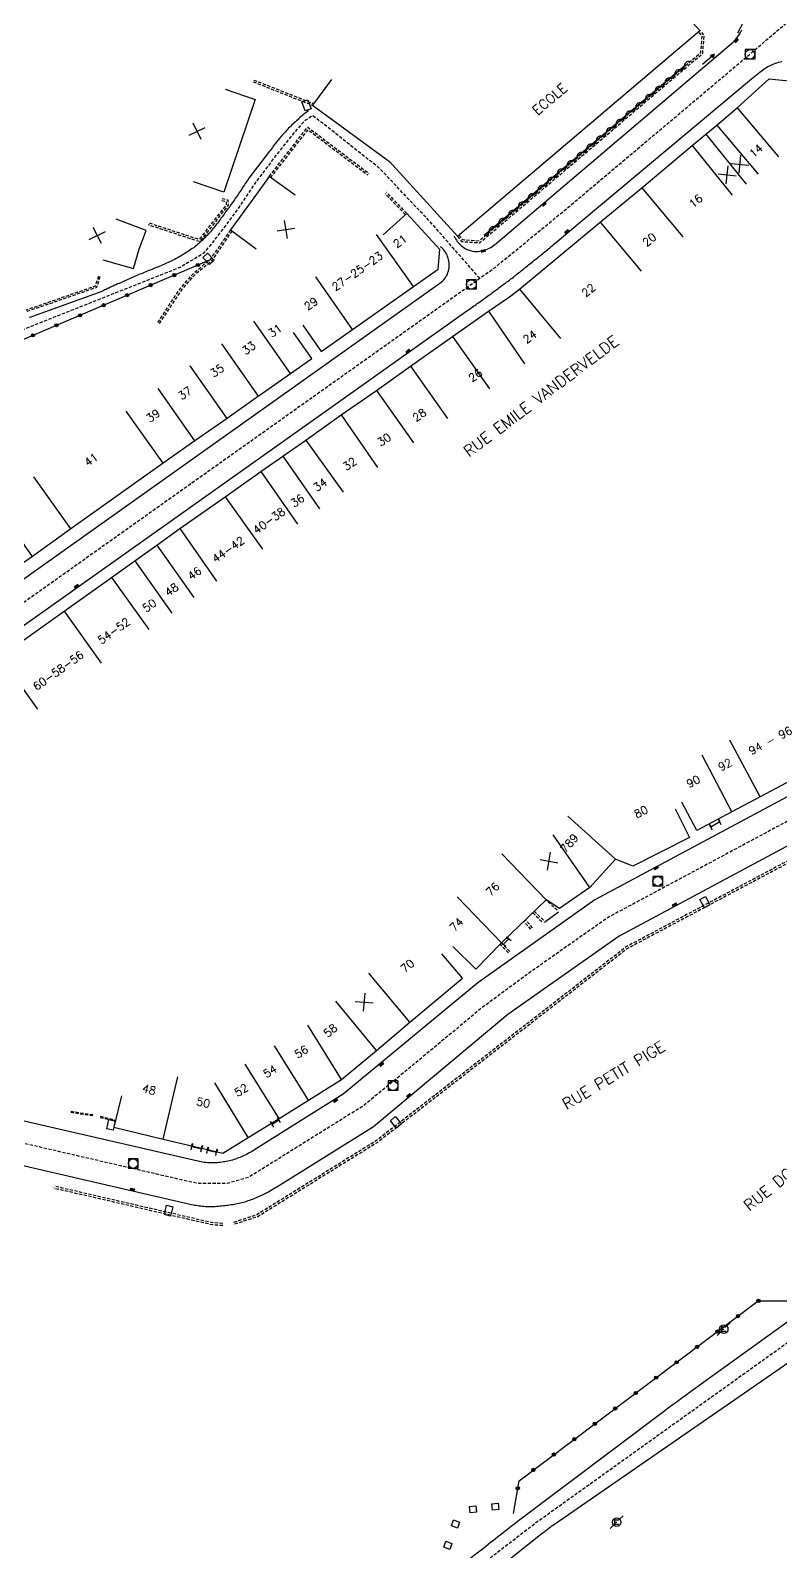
# Model space of a CAD drawing. Header units: millimetres. Extents: x 155999 to 157001, y 123000 to 124001.
# Drawn here: x 156138.7 to 156255.9, y 123353.7 to 123591.4 of the extents above; entities that cross this region are included whole.
import ezdxf
from ezdxf.enums import TextEntityAlignment as Align

# ---------------------------------------------------------------- set-up
doc = ezdxf.new("R2010")
doc.units = ezdxf.units.MM
doc.linetypes.add('DASHED', pattern=[0.75, 0.5, -0.25])
doc.layers.get('0').update_dxf_attribs({"linetype": 'CONTINUOUS'})
for name, color, linetype in [('W0001', 6, 'DASHED'), ('W0008', 7, 'CONTINUOUS'), ('W0017', 7, 'CONTINUOUS'), ('W0100', 7, 'CONTINUOUS'), ('W0105', 7, 'CONTINUOUS'), ('W0112', 1, 'DASHED'), ('W0310', 3, 'CONTINUOUS'), ('W0322', 7, 'CONTINUOUS'), ('W0400', 7, 'CONTINUOUS'), ('W0420', 7, 'CONTINUOUS'), ('W0471', 7, 'CONTINUOUS'), ('W0984', 7, 'CONTINUOUS'), ('W0989', 7, 'CONTINUOUS'), ('W0991', 7, 'CONTINUOUS'), ('W1102', 7, 'CONTINUOUS'), ('W1471', 7, 'CONTINUOUS')]:
    doc.layers.add(name, color=color, linetype=linetype)
doc.styles.get("Standard").update_dxf_attribs({"font": 'romans.shx', "width": 0.85})

# ---------------------------------------------------------------- blocks, each defined once
blk = doc.blocks.new('t105o')
for p, q in [((-0.5, 0), (0.5, 0)), ((0.5, 0), (0.2, 0.1)), ((0.5, 0), (0.2, -0.1))]:
    blk.add_line(p, q)
blk = doc.blocks.new('T400')
for p, q in [((-0.15, 0.3), (0.15, 0.3)), ((-0.15, -0.25), (-0.15, 0.3)), ((-0.15, 0.15), (0.15, 0.15)), ((-0.15, 0), (0.15, 0)), ((0.15, 0.3), (0.15, -0.25)), ((-0.15, -0.15), (0.15, -0.15)), ((-0.15, -0.25), (-0.15, -0.3)), ((-0.15, -0.3), (0.15, -0.3)), ((0.15, -0.3), (0.15, -0.25))]:
    blk.add_line(p, q)
blk = doc.blocks.new('T420')
for p, q in [((0.75, 0.75), (-0.75, 0.75)), ((-0.75, 0.75), (-0.75, -0.75)), ((0.75, 0.75), (0.75, -0.75)), ((0.75, -0.75), (-0.75, -0.75))]:
    blk.add_line(p, q)
blk.add_ellipse((0, 0), major_axis=(-0.53, 0.53), ratio=1, start_param=3.926991, end_param=10.210176)
blk = doc.blocks.new('t310o')
at = {"color": 0, "linetype": 'Continuous'}
for centre, start, end in [((-0.5, 0.38), 216.8699, 323.1304), ((0.5, -0.37), 36.8699, 143.1303)]:
    blk.add_arc(centre, 0.625, start, end, dxfattribs=at)
blk = doc.blocks.new('t322o')
at = {"color": 0, "linetype": 'Continuous'}
for radius in [0.25, 0.15]:
    blk.add_circle((0, 0), radius, dxfattribs=at)
blk = doc.blocks.new('t991o')
at = {"color": 0, "linetype": 'Continuous'}
for p, q in [((-1, 1), (1, -1)), ((-1, -1), (1, 1))]:
    blk.add_line(p, q, dxfattribs=at)
blk = doc.blocks.new('t112o')
at = {"color": 0, "linetype": 'Continuous'}
for p, q in [((-0.5, 0.5), (0.5, 0.5)), ((-0.5, -0.5), (-0.5, 0.5)), ((0.5, 0.5), (0.5, -0.5)), ((0.5, -0.5), (-0.5, -0.5))]:
    blk.add_line(p, q, dxfattribs=at)
blk = doc.blocks.new('T471')
for p, q in [((-0.333334, 0.333334), (-0.333334, -0.333334)), ((-0.333334, 0.333334), (0.333334, 0.333334)), ((-0.333334, 0), (0, 0)), ((0.500001, 0.500001), (1.000002, 1.000002)), ((-0.500001, -0.500001), (-1.000002, -1.000002)), ((-0.333334, -0.333334), (0.333334, -0.333334))]:
    blk.add_line(p, q)
blk.add_ellipse((0, 0), major_axis=(0.471405, 0.471405), ratio=1, start_param=5.4977871438, end_param=11.780972451)
blk = doc.blocks.new('T1471')
at = {"color": 0, "linetype": 'Continuous', "flags": 128}
blk.add_lwpolyline([(-0.75, -0.5), (-0.75, 0.5), (0.75, 0.5), (0.75, -0.5), (-0.75, -0.5)], dxfattribs=at)

msp = doc.modelspace()

# ---------------------------------------------------------------- linework, layer by layer
at = {"layer": 'W0001', "flags": 128}
for points in [[(156061.06, 123445.58), (156069.87, 123453.91), (156193.45, 123541.7), (156202.75, 123548.31), (156211.27, 123554.37), (156222.01, 123563.18), (156249.17, 123586.08), (156329.68, 123654.66)], [(156389.19, 123581.21), (156352.16, 123537.76), (156342.91, 123528.25), (156332.6, 123516.46), (156321.86, 123503.27), (156320.06, 123501.84), (156317.56, 123500.25), (156295.53, 123488.51), (156276.03, 123478.06), (156244.54, 123461.18), (156233.83, 123455.43), (156229.09, 123452.89), (156223.38, 123448.91), (156216.25, 123443.87), (156209.17, 123438.65), (156198.48, 123429.75), (156190.7, 123423.37), (156172.83, 123412.22), (156169.44, 123411.24), (156164.87, 123411.21), (156162.29, 123411.8), (156103.11, 123425.46), (156099.05, 123426.52), (156069.15, 123440.79), (156025.55, 123466.58), (156021.83, 123468.35), (156017.82, 123469.66), (156012.61, 123469.91), (156008.18, 123469.07), (156003.8, 123468.44)], [(156208.88, 123552.67), (156201.54, 123561.05), (156195.98, 123566.94), (156193.19, 123569.89), (156182.83, 123578.07), (156181.57, 123577.31), (156179.66, 123575.18), (156177.1, 123571.96), (156173.87, 123567.65), (156171.36, 123563.89), (156168.75, 123560.34), (156166.75, 123557.79), (156165.67, 123556.54), (156162.19, 123554.42), (156144.2, 123547.29), (156132.05, 123542.47), (156123.4, 123538.31), (156096.77, 123525.77), (156083.06, 123518.7), (156073.49, 123514.3), (156072.64, 123514.52), (156062.33, 123520.55), (156042.02, 123532.96)], [(156477.27, 123550.54), (156463.49, 123540), (156454.28, 123523.16), (156427.01, 123504.23), (156423.01, 123499.83), (156409.83, 123489.86), (156365.43, 123460.05), (156354.18, 123452.4), (156267.29, 123393.03), (156263.27, 123390.85), (156217.65, 123358.19), (156200.23, 123344.79), (156157.22, 123308.52), (156142.61, 123295.51), (156135.51, 123284.91), (156123.78, 123270.61), (156107.84, 123254.18), (156104.57, 123251.61), (156077.02, 123222.35), (156058.5, 123204.04), (156045.76, 123190.27), (156025.71, 123170.05), (156000, 123142.92)]]:
    msp.add_lwpolyline(points, dxfattribs=at)
at = {"layer": 'W0008', "flags": 128}
for points in [[(156204.86, 123559.27), (156204.97, 123559.05), (156205.09, 123558.84), (156205.23, 123558.63), (156205.37, 123558.44), (156205.53, 123558.25), (156205.7, 123558.07), (156205.87, 123557.91), (156206.05, 123557.75), (156206.23, 123557.6), (156206.42, 123557.47), (156206.62, 123557.34), (156206.83, 123557.23), (156207.04, 123557.14), (156207.3, 123557.04), (156207.56, 123556.97), (156207.82, 123556.91), (156208.08, 123556.87), (156208.34, 123556.86), (156208.61, 123556.86), (156208.88, 123556.89), (156209.14, 123556.94), (156209.4, 123557), (156209.65, 123557.07), (156209.89, 123557.16), (156210.13, 123557.25), (156210.36, 123557.36), (156210.59, 123557.49), (156210.8, 123557.62), (156211.02, 123557.77), (156211.23, 123557.93), (156211.43, 123558.1), (156219.1, 123564.63), (156248.21, 123589.36), (156248.4, 123589.52), (156248.58, 123589.69), (156248.75, 123589.87), (156248.91, 123590.05), (156249.07, 123590.24), (156249.22, 123590.43), (156249.36, 123590.63), (156249.49, 123590.83), (156249.62, 123591.05), (156249.74, 123591.26), (156249.85, 123591.48)], [(156123.53, 123488.47), (156185.63, 123532.46), (156206.89, 123547.59), (156207.1, 123547.73), (156207.3, 123547.87), (156207.5, 123548.01), (156207.7, 123548.15), (156207.9, 123548.29), (156208.1, 123548.44), (156208.3, 123548.58), (156208.5, 123548.72), (156208.7, 123548.86), (156208.91, 123549.01), (156209.11, 123549.15), (156209.31, 123549.29), (156209.51, 123549.44), (156209.7, 123549.58), (156209.9, 123549.72), (156210.1, 123549.87), (156210.3, 123550.01), (156210.5, 123550.16), (156210.7, 123550.3), (156210.9, 123550.44), (156211.1, 123550.59), (156211.3, 123550.74), (156211.49, 123550.88), (156211.69, 123551.03), (156211.89, 123551.17), (156212.09, 123551.32), (156212.29, 123551.47), (156212.5, 123551.63), (156212.71, 123551.78), (156212.91, 123551.93), (156213.12, 123552.09), (156213.32, 123552.24), (156213.53, 123552.4), (156213.73, 123552.56), (156213.93, 123552.71), (156214.14, 123552.87), (156214.34, 123553.03), (156214.54, 123553.18), (156214.75, 123553.34), (156214.95, 123553.5), (156215.15, 123553.65), (156215.34, 123553.81), (156215.54, 123553.97), (156215.74, 123554.12), (156215.93, 123554.28), (156216.13, 123554.44), (156216.32, 123554.59), (156216.52, 123554.75), (156216.71, 123554.91), (156216.91, 123555.07), (156217.1, 123555.23), (156217.3, 123555.39), (156217.49, 123555.54), (156217.69, 123555.7), (156217.88, 123555.86), (156218.08, 123556.02), (156218.27, 123556.18), (156218.47, 123556.34), (156218.67, 123556.5), (156218.86, 123556.66), (156219.06, 123556.82), (156219.25, 123556.98), (156219.45, 123557.13), (156219.64, 123557.29), (156219.84, 123557.45), (156220.04, 123557.61), (156220.23, 123557.77), (156220.43, 123557.94), (156220.62, 123558.1), (156222.64, 123559.81), (156251.36, 123583.85), (156252.66, 123584.88), (156252.86, 123585.04), (156253.06, 123585.2), (156253.27, 123585.35), (156253.48, 123585.49), (156253.69, 123585.63), (156253.91, 123585.75), (156254.14, 123585.87), (156254.37, 123585.98), (156254.6, 123586.09), (156254.84, 123586.18), (156255.08, 123586.27), (156255.32, 123586.35), (156255.58, 123586.43), (156255.83, 123586.49), (156256.08, 123586.53)], [(156182.12, 123578.85), (156181.93, 123578.7), (156181.74, 123578.55), (156181.55, 123578.4), (156181.36, 123578.25), (156181.17, 123578.09), (156180.99, 123577.93), (156180.8, 123577.77), (156180.62, 123577.61), (156180.44, 123577.45), (156180.26, 123577.29), (156180.08, 123577.12), (156179.9, 123576.96), (156179.72, 123576.79), (156179.55, 123576.62), (156179.38, 123576.45), (156179.2, 123576.28), (156179.03, 123576.1), (156178.86, 123575.93), (156178.69, 123575.75), (156178.52, 123575.57), (156178.36, 123575.39), (156178.19, 123575.2), (156178.03, 123575.02), (156177.87, 123574.83), (156177.71, 123574.65), (156177.55, 123574.46), (156177.39, 123574.27), (156177.24, 123574.08), (156177.08, 123573.89), (156176.93, 123573.7), (156176.78, 123573.5), (156176.63, 123573.3), (156176.49, 123573.11), (156176.34, 123572.91), (156176.2, 123572.71), (156176.05, 123572.51), (156172.81, 123568.32), (156172.68, 123568.11), (156172.54, 123567.89), (156172.4, 123567.68), (156172.26, 123567.47), (156172.12, 123567.26), (156171.98, 123567.05), (156171.84, 123566.83), (156171.7, 123566.62), (156171.56, 123566.41), (156171.41, 123566.2), (156171.27, 123565.99), (156171.13, 123565.78), (156170.98, 123565.57), (156170.84, 123565.36), (156170.69, 123565.15), (156170.55, 123564.95), (156170.4, 123564.74), (156170.26, 123564.53), (156170.11, 123564.32), (156169.96, 123564.12), (156169.82, 123563.91), (156169.67, 123563.7), (156169.52, 123563.5), (156169.37, 123563.29), (156169.23, 123563.09), (156169.08, 123562.89), (156168.94, 123562.69), (156168.79, 123562.49), (156168.65, 123562.29), (156168.5, 123562.09), (156168.36, 123561.89), (156168.21, 123561.69), (156168.06, 123561.49), (156167.91, 123561.29), (156167.76, 123561.1), (156167.61, 123560.9), (156167.45, 123560.71), (156167.3, 123560.52), (156167.14, 123560.33), (156166.98, 123560.14), (156166.81, 123559.95), (156166.64, 123559.76), (156166.47, 123559.57), (156166.29, 123559.38), (156166.11, 123559.19), (156165.93, 123559.01), (156165.75, 123558.83), (156165.56, 123558.65), (156165.38, 123558.47), (156165.19, 123558.29), (156165, 123558.12), (156164.8, 123557.95), (156164.61, 123557.78), (156164.41, 123557.61), (156164.2, 123557.45), (156163.98, 123557.3), (156163.76, 123557.15), (156163.54, 123557), (156163.32, 123556.86), (156163.1, 123556.73), (156162.88, 123556.59), (156162.67, 123556.45), (156162.45, 123556.32), (156162.23, 123556.19), (156162.01, 123556.06), (156161.79, 123555.93), (156161.57, 123555.81), (156161.34, 123555.69), (156161.12, 123555.57), (156160.89, 123555.46), (156160.66, 123555.34), (156160.43, 123555.24), (156160.2, 123555.13), (156159.97, 123555.02), (156159.74, 123554.92), (156159.51, 123554.82), (156159.28, 123554.72), (156159.04, 123554.62), (156158.81, 123554.52), (156158.58, 123554.42), (156158.34, 123554.33), (156158.11, 123554.23), (156157.87, 123554.14), (156157.64, 123554.04), (156157.4, 123553.95), (156157.17, 123553.86), (156156.93, 123553.76), (156156.7, 123553.67), (156156.46, 123553.57), (156156.23, 123553.48), (156155.99, 123553.38), (156155.76, 123553.29), (156155.53, 123553.19), (156155.29, 123553.09), (156155.06, 123552.99), (156154.83, 123552.89), (156154.59, 123552.79), (156154.37, 123552.69), (156154.14, 123552.59), (156153.91, 123552.49), (156153.68, 123552.39), (156153.45, 123552.29), (156153.22, 123552.19), (156153, 123552.08), (156152.77, 123551.98), (156152.54, 123551.88), (156152.31, 123551.78), (156152.09, 123551.67), (156151.86, 123551.57), (156151.63, 123551.46), (156151.4, 123551.36), (156151.18, 123551.26), (156150.95, 123551.15), (156150.72, 123551.05), (156150.5, 123550.94), (156150.27, 123550.84), (156150.04, 123550.73), (156149.82, 123550.63), (156138.99, 123546.68), (156138.75, 123546.6), (156138.51, 123546.53)], [(156061.81, 123451.84), (156202.64, 123551.91), (156202.86, 123552.06), (156203.07, 123552.24), (156203.26, 123552.42), (156203.42, 123552.62), (156203.58, 123552.84), (156203.71, 123553.07), (156203.83, 123553.31), (156203.92, 123553.56), (156203.99, 123553.81), (156204.05, 123554.06), (156204.08, 123554.31), (156204.1, 123554.57), (156204.1, 123554.83), (156204.08, 123555.08), (156204.05, 123555.34), (156204.01, 123555.59), (156203.95, 123555.82), (156203.87, 123556.05), (156203.77, 123556.28), (156203.67, 123556.5), (156203.55, 123556.71), (156203.42, 123556.92), (156203.28, 123557.11), (156203.13, 123557.29), (156202.96, 123557.45), (156202.77, 123557.6)], [(156313.39, 123501.93), (156226.86, 123455.55), (156208.58, 123442.61), (156187.55, 123425.21), (156173.83, 123416.6), (156173.62, 123416.46), (156173.41, 123416.32), (156173.2, 123416.19), (156172.98, 123416.07), (156172.76, 123415.95), (156172.54, 123415.83), (156172.32, 123415.72), (156172.1, 123415.61), (156171.87, 123415.5), (156171.64, 123415.4), (156171.41, 123415.31), (156171.18, 123415.22), (156170.94, 123415.13), (156170.71, 123415.04), (156170.48, 123414.97), (156170.25, 123414.9), (156170.01, 123414.84), (156169.78, 123414.78), (156169.54, 123414.73), (156169.3, 123414.68), (156169.07, 123414.64), (156168.83, 123414.6), (156168.59, 123414.57), (156168.35, 123414.54), (156168.11, 123414.51), (156167.86, 123414.48), (156167.61, 123414.46), (156167.36, 123414.45), (156167.11, 123414.44), (156166.86, 123414.45), (156166.61, 123414.46), (156166.36, 123414.48), (156166.11, 123414.51), (156165.86, 123414.54), (156165.61, 123414.57), (156165.37, 123414.61), (156165.12, 123414.66), (156164.87, 123414.71), (156164.63, 123414.77), (156164.38, 123414.83), (156164.14, 123414.9), (156100.1, 123429.64)], [(156284.96, 123479.01), (156230.69, 123449.89), (156213.27, 123437.62), (156192.29, 123420.09), (156177.16, 123410.67), (156176.95, 123410.53), (156176.73, 123410.4), (156176.52, 123410.27), (156176.3, 123410.15), (156176.08, 123410.02), (156175.86, 123409.9), (156175.64, 123409.78), (156175.42, 123409.67), (156175.2, 123409.56), (156174.97, 123409.45), (156174.75, 123409.34), (156174.52, 123409.23), (156174.29, 123409.13), (156174.06, 123409.03), (156173.83, 123408.94), (156173.6, 123408.84), (156173.37, 123408.75), (156173.13, 123408.66), (156172.9, 123408.58), (156172.66, 123408.5), (156172.42, 123408.42), (156172.18, 123408.34), (156171.95, 123408.27), (156171.71, 123408.2), (156171.48, 123408.14), (156171.24, 123408.09), (156171.01, 123408.04), (156170.77, 123408), (156170.53, 123407.95), (156170.29, 123407.92), (156170.05, 123407.88), (156169.81, 123407.85), (156169.57, 123407.82), (156169.33, 123407.79), (156169.09, 123407.76), (156168.85, 123407.73), (156168.61, 123407.7), (156168.35, 123407.67), (156168.09, 123407.65), (156167.83, 123407.62), (156167.57, 123407.6), (156167.31, 123407.59), (156167.04, 123407.58), (156166.78, 123407.57), (156166.52, 123407.57), (156166.26, 123407.58), (156166.02, 123407.6), (156165.78, 123407.62), (156165.54, 123407.64), (156165.3, 123407.67), (156165.06, 123407.7), (156164.82, 123407.73), (156164.58, 123407.77), (156164.34, 123407.81), (156164.11, 123407.86), (156163.87, 123407.91), (156163.63, 123407.96), (156163.4, 123408.02), (156163.17, 123408.08), (156098.11, 123423.13)]]:
    msp.add_lwpolyline(points, dxfattribs=at)
for points in [[(156194.51, 123342.46, -0.0051), (156208.71, 123353.68, -0.0058), (156214.75, 123358.41), (156237.79, 123375.78, -0.0052), (156242.16, 123378.97), (156262.98, 123393.99, -0.0087), (156265.81, 123395.9), (156293.51, 123414.45), (156317.05, 123430.62, 0.1604), (156318.31, 123432.25, 0.2214), (156318.05, 123434.82), (156306.35, 123452.46), (156306.35, 123452.46)], [(156385.53, 123405.35), (156361.07, 123448.2, 0.1765), (156358.82, 123450.47, 0.221), (156355.85, 123449.92), (156268.77, 123390.17), (156265.86, 123388.14), (156263.57, 123387.7), (156220.55, 123357.97, 0.0166), (156218.64, 123356.54), (156207.16, 123347.43), (156205.96, 123347.11), (156156.9, 123305.31), (156145.09, 123295.17, 0.0598), (156144.55, 123293.35, 0.2515), (156145.08, 123291.2), (156153.78, 123284.19), (156169.66, 123271.24), (156194.2, 123251.3), (156196.1, 123249.84), (156196.1, 123249.84)]]:
    msp.add_lwpolyline(points, format="xyb", dxfattribs=at)
at = {"layer": 'W0017', "flags": 128}
msp.add_lwpolyline([(156218.98, 123452.09), (156221.21, 123453.67)], dxfattribs=at)
at = {"layer": 'W0100', "flags": 128}
msp.add_lwpolyline([(156185.72, 123583.74), (156182.77, 123579.7), (156194.8, 123570.91), (156205.4, 123559.26), (156243.27, 123591.41), (156241.51, 123593.33), (156247.16, 123598.25, 0.217828), (156247.07, 123598.53), (156242.16, 123604.31), (156241.97, 123604.15), (156230.03, 123618.11), (156230.22, 123618.27), (156221.95, 123627.89), (156218.26, 123624.78), (156212.43, 123628.48), (156209.75, 123624.26)], format="xyb", dxfattribs=at)
for points in [[(156133.97, 123493.5), (156143.94, 123500.64), (156151.36, 123505.92), (156154.99, 123508.54), (156158.44, 123510.96), (156162.04, 123513.55), (156169.12, 123518.5), (156174.68, 123522.48), (156178.12, 123524.87), (156181.73, 123527.4), (156187.22, 123531.34), (156192.73, 123535.12), (156198.08, 123538.92), (156204.61, 123543.55), (156210.23, 123547.52), (156213.51, 123549.78), (156215.09, 123550.96), (156227.69, 123561.45), (156234.18, 123566.78), (156242.05, 123573.42), (156244.22, 123575.17), (156245.93, 123576.59), (156249.12, 123579.28), (156254.08, 123583.83), (156261.71, 123583.04)], [(156169.09, 123582.23), (156173.82, 123580.61), (156168.88, 123566.13), (156164.15, 123567.75)], [(156180.05, 123565.67), (156175.98, 123568.57), (156173.99, 123565.79), (156169.93, 123560.23), (156173.97, 123557.28)], [(156181.22, 123545.35), (156184.09, 123541.25), (156189, 123544.69), (156198.53, 123551.37), (156202.41, 123554.12), (156202.63, 123557.17), (156197.5, 123562.81), (156193.8, 123559.44)], [(156150, 123555.57), (156154.81, 123554.22), (156155.66, 123557.23), (156156.76, 123560.13), (156152.08, 123561.9)], [(156174.4, 123534.35), (156179.34, 123537.8), (156182.65, 123540.13), (156179.77, 123544.22)], [(156174.33, 123534.25), (156169.4, 123530.78), (156164.36, 123527.25), (156159.44, 123523.76), (156145.02, 123513.51), (156139.02, 123509.22), (156134.71, 123506.16), (156132.17, 123504.34), (156127.64, 123501.03), (156123.14, 123497.92), (156118.07, 123494.34), (156113.25, 123490.85), (156101.98, 123482.77), (156101.93, 123482.83)], [(156262.48, 123476.88), (156252.67, 123471.65), (156248.29, 123469.33), (156242.79, 123466.41), (156240.44, 123470.82)], [(156239.42, 123469.76), (156241.67, 123465.3), (156232.79, 123460.83), (156230.07, 123461.93), (156226.06, 123457.49), (156221.34, 123454.2), (156219.25, 123455.54), (156212.26, 123448.83), (156208.25, 123444.74), (156204.68, 123448.24)], [(156246.39, 123467.73), (156244.99, 123466.89)], [(156212.56, 123448.57), (156213.41, 123449.44)], [(156152.89, 123424.92), (156151.7, 123420.06), (156159.42, 123418.16), (156168.74, 123415.96), (156172.72, 123418.43), (156177.57, 123421.41), (156182.12, 123424.27), (156187.28, 123427.48), (156192.76, 123432.01), (156197.97, 123436.43), (156206.18, 123443.31), (156202.97, 123447.14)], [(156177.51, 123421.13), (156176.45, 123420.47)], [(156163.89, 123417.01), (156165.42, 123416.67)], [(156166.35, 123416.43), (156167.74, 123416.11)]]:
    msp.add_lwpolyline(points, dxfattribs=at)
at = {"layer": 'W0112', "flags": 128}
for points in [[(156205.39, 123559.2), (156206.05, 123558.42), (156208.88, 123558.22), (156243.71, 123587.81), (156243.95, 123590.64), (156243.31, 123591.37)], [(156205.62, 123559.4), (156206.2, 123558.71), (156208.78, 123558.53), (156243.42, 123587.95), (156243.64, 123590.54), (156243.09, 123591.17)], [(156173.48, 123583.37), (156182.77, 123579.7)], [(156173.59, 123583.65), (156182.88, 123579.98)], [(156175.98, 123568.57), (156182, 123576.3), (156191.57, 123569.05)], [(156176.21, 123568.39), (156182.06, 123575.88), (156191.39, 123568.81)], [(156168.65, 123565.13), (156169.51, 123564.92), (156169.6, 123564.1), (156165.14, 123558.38), (156157.08, 123561.02)], [(156168.58, 123564.84), (156169.24, 123564.68), (156169.29, 123564.19), (156165.03, 123558.73), (156157.18, 123561.3)], [(156197.28, 123562.6), (156194.12, 123565.88)], [(156197.5, 123562.81), (156194.34, 123566.09)], [(156169.93, 123560.23), (156168.59, 123558.25), (156166.71, 123555.56), (156163.89, 123553.17), (156162.03, 123551.04), (156160.51, 123548.75), (156158.45, 123545.63)], [(156170.18, 123560.06), (156168.84, 123558.08), (156166.94, 123555.35), (156164.1, 123552.96), (156162.27, 123550.86), (156160.76, 123548.58), (156158.7, 123545.47)], [(156149.31, 123552.98), (156148.8, 123551.42), (156137.99, 123547.69)], [(156149.55, 123552.9), (156149, 123551.22), (156138.08, 123547.45)], [(156275.74, 123471.61), (156275.74, 123471.61), (156231.77, 123448.22), (156192.73, 123417.93), (156174.07, 123406.35), (156170.21, 123405.09)], [(156275.87, 123471.3), (156231.95, 123447.94), (156192.92, 123417.66), (156174.21, 123406.05), (156170.31, 123404.78)], [(156221, 123453.92), (156219.32, 123455.48)], [(156217.16, 123453.54), (156218.64, 123452.12)], [(156217.38, 123453.77), (156218.86, 123452.35)], [(156216.88, 123450.95), (156215.76, 123452.2)], [(156217.14, 123451.17), (156216.01, 123452.43)], [(156213.38, 123447.27), (156212.11, 123448.54)], [(156213.59, 123447.48), (156212.33, 123448.75)], [(156148.44, 123421.78), (156144.99, 123422.31)], [(156148.46, 123421.94), (156145.01, 123422.47)], [(156149.56, 123421.57), (156151.93, 123420.99)], [(156149.6, 123421.73), (156151.96, 123421.15)], [(156168.72, 123404.66), (156167.12, 123404.76), (156142.33, 123410.49)], [(156168.74, 123404.99), (156167.17, 123405.08), (156142.41, 123410.81)]]:
    msp.add_lwpolyline(points, dxfattribs=at)
at = {"layer": 'W0310', "flags": 128}
msp.add_lwpolyline([(156209.58, 123559.4), (156240.99, 123585.96)], dxfattribs=at)
at = {"layer": 'W0322', "flags": 128}
for points in [[(156250.19, 123594.63), (156250.07, 123592.74), (156249.14, 123590.99)], [(156243.7, 123586.12), (156245.58, 123587.72)], [(156166.68, 123555.52), (156118.85, 123535.13)], [(156214.16, 123359.66), (156215.02, 123364.8), (156252.4, 123392.89), (156258.95, 123392.89), (156259.54, 123393.28), (156259.54, 123393.28)]]:
    msp.add_lwpolyline(points, dxfattribs=at)
at = {"layer": 'W1102', "flags": 128}
for points in [[(156249.12, 123579.28), (156255.57, 123571.64)], [(156244.22, 123575.17), (156250.5, 123567.39)], [(156245.93, 123576.59), (156252.38, 123568.95)], [(156242.05, 123573.42), (156248.33, 123565.64)], [(156234.18, 123566.78), (156240.62, 123559.14)], [(156227.69, 123561.45), (156234.09, 123553.76)], [(156198.53, 123551.37), (156192.75, 123559.53)], [(156189, 123544.69), (156183.26, 123552.88)], [(156215.09, 123550.96), (156221.48, 123543.28)], [(156179.34, 123537.8), (156173.57, 123545.97)], [(156210.23, 123547.52), (156215.9, 123539.28)], [(156204.61, 123543.55), (156210.39, 123535.39)], [(156174.33, 123534.25), (156168.57, 123542.43)], [(156169.4, 123530.78), (156163.65, 123538.97)], [(156198.08, 123538.92), (156203.86, 123530.76)], [(156164.36, 123527.25), (156158.62, 123535.43)], [(156192.73, 123535.12), (156198.52, 123526.97)], [(156159.44, 123523.76), (156153.65, 123531.91)], [(156187.22, 123531.34), (156192.89, 123523.09)], [(156181.73, 123527.4), (156187.55, 123519.27)], [(156178.12, 123524.87), (156183.84, 123516.67)], [(156174.68, 123522.48), (156180.39, 123514.27)], [(156145.02, 123513.51), (156139.23, 123521.67)], [(156139.02, 123509.22), (156133.2, 123517.36)], [(156169.12, 123518.5), (156174.94, 123510.37)], [(156162.04, 123513.55), (156167.77, 123505.35)], [(156158.44, 123510.96), (156164.2, 123502.79)], [(156154.99, 123508.54), (156160.76, 123500.36)], [(156151.36, 123505.92), (156157.21, 123497.81)], [(156143.94, 123500.64), (156149.76, 123492.51)], [(156133.97, 123493.5), (156139.79, 123485.37)], [(156252.67, 123471.65), (156247.97, 123480.48)], [(156248.29, 123469.33), (156243.61, 123478.17)], [(156230.07, 123461.93), (156222.65, 123468.63)], [(156226.06, 123457.49), (156220.35, 123465.69)], [(156219.25, 123455.54), (156212.32, 123462.75)], [(156212.26, 123448.83), (156205.33, 123456.04)], [(156197.97, 123436.43), (156191.55, 123444.09)], [(156192.76, 123432.01), (156186.39, 123439.72)], [(156187.28, 123427.48), (156182.01, 123435.97)], [(156182.12, 123424.27), (156176.8, 123432.73)], [(156177.57, 123421.41), (156172.25, 123429.87)], [(156159.42, 123418.16), (156161.72, 123427.89)], [(156172.72, 123418.43), (156167.49, 123426.95)]]:
    msp.add_lwpolyline(points, dxfattribs=at)

# ---------------------------------------------------------------- block references
at = {"layer": 'W0105'}
for p, rotation in [((156244.99, 123466.89), 118.0260695444798), ((156246.39, 123467.73), 116.4342422066042), ((156212.56, 123448.57), 142.8413302130246), ((156213.41, 123449.44), 143.2121719786892), ((156176.45, 123420.47), 121.212018109837), ((156177.51, 123421.13), 118.4739418635398), ((156163.89, 123417.01), 79.31004045759444), ((156165.42, 123416.67), 75.55927073467522), ((156166.35, 123416.43), 76.6709558845693), ((156167.74, 123416.11), 76.81087989989982)]:
    msp.add_blockref('t105o', p, dxfattribs=dict(at, rotation=rotation))
at = {"layer": 'W0112'}
for p, rotation in [((156207.84, 123360.32), 187.4809), ((156211.32, 123360.73), 187.4809), ((156205.09, 123358.04), 70.308), ((156203.89, 123354.7), 70.308)]:
    msp.add_blockref('t112o', p, dxfattribs=dict(at, rotation=rotation))
at = {"layer": 'W0310', "rotation": 40.21953264876499}
for p in [(156240.89, 123585.87), (156237.83, 123583.29), (156239.36, 123584.58), (156234.78, 123580.71), (156236.31, 123582), (156233.25, 123579.42), (156230.2, 123576.83), (156231.72, 123578.12), (156227.14, 123574.25), (156228.67, 123575.54), (156224.09, 123571.67), (156225.62, 123572.96), (156221.03, 123569.08), (156222.56, 123570.38), (156217.98, 123566.5), (156219.51, 123567.79), (156214.93, 123563.92), (156216.45, 123565.21), (156213.4, 123562.63), (156210.34, 123560.04), (156211.87, 123561.34)]:
    msp.add_blockref('t310o', p, dxfattribs=at)
at = {"layer": 'W0322'}
for p, rotation in [((156245.22, 123587.41), 40.36489042997882), ((156161.16, 123553.17), 203.094703094514), ((156164.84, 123554.74), 203.094703094514), ((156157.48, 123551.6), 203.094703094514), ((156150.12, 123548.46), 203.094703094514), ((156153.8, 123550.03), 203.094703094514), ((156146.44, 123546.89), 203.094703094514), ((156139.08, 123543.75), 203.094703094514), ((156142.76, 123545.32), 203.094703094514), ((156252.44, 123392.89), 0.03676396992176533), ((156249.23, 123390.51), 36.92474943938111), ((156246.04, 123388.1), 36.92474943938111), ((156242.84, 123385.7), 36.92474943938111), ((156239.64, 123383.3), 36.92474943938111), ((156236.44, 123380.9), 36.92474943938111), ((156233.25, 123378.49), 36.92474943938111), ((156230.05, 123376.09), 36.92474943938111), ((156226.85, 123373.69), 36.92474943938111), ((156223.65, 123371.28), 36.92474943938111), ((156220.46, 123368.88), 36.92474943938111), ((156217.26, 123366.48), 36.92474943938111), ((156214.82, 123363.61), 80.49243848148407)]:
    msp.add_blockref('t322o', p, dxfattribs=dict(at, rotation=rotation))
at = {"layer": 'W0400'}
for p, rotation in [((156248.94, 123589.86), 317.7812649186559), ((156218.94, 123564.27), 310.4005031190013), ((156222.51, 123559.95), 132.0946248457743), ((156222.53, 123559.95), 129.9250209242666), ((156209.41, 123556.94), 282.8696014891086), ((156197.7, 123541.26), 125.4253195130935), ((156145.9, 123504.57), 125.3159748873609), ((156236.42, 123460.55), 298.1854041989573), ((156239.35, 123454.78), 118.2136514834281), ((156193.52, 123429.86), 309.6029030356265), ((156197.83, 123424.95), 129.8873497948758), ((156186.35, 123424.2), 302.1161151575343), ((156154.65, 123410.28), 76.97211670581328)]:
    msp.add_blockref('T400', p, dxfattribs=dict(at, rotation=rotation))
at = {"layer": 'W0420'}
for p in [(156251.09, 123587.65), (156207.57, 123551.7), (156236.69, 123458.46), (156195.33, 123426.5), (156154.74, 123414.35)]:
    msp.add_blockref('T420', p, dxfattribs=at)
at = {"layer": 'W0471'}
for p in [(156247, 123388.48), (156230.28, 123358.33)]:
    msp.add_blockref('T471', p, dxfattribs=at)
at = {"layer": 'W0991'}
for p, rotation in [((156164.73, 123575.63), 71.14786968981839), ((156249.54, 123570.49), 39.61878271547762), ((156247.53, 123568.85), 38.90295165600482), ((156149.13, 123559.36), 71.82943461312993), ((156178.62, 123560.29), 54.07562736741544), ((156219.7, 123461.59), 34.86603236702805), ((156190.84, 123439.56), 40.28142003115037)]:
    msp.add_blockref('t991o', p, dxfattribs=dict(at, rotation=rotation))
at = {"layer": 'W1471'}
for p, rotation in [((156181.83, 123579.69), 289.6686512943012), ((156166.51, 123555.71), 132.5641402281049), ((156244.06, 123455.19), 118.2136514842818), ((156151.27, 123420.41), 257.0386592897227), ((156195.78, 123420.79), 129.8873497984737), ((156160.27, 123406.99), 76.97211670470456)]:
    msp.add_blockref('T1471', p, dxfattribs=dict(at, rotation=rotation))

# ---------------------------------------------------------------- texts
at = {"layer": 'W0984'}
msp.add_text('ECOLE', height=1.5, rotation=40.327, dxfattribs=at).set_placement((156219.81, 123580.67), align=Align.MIDDLE)
at = {"layer": 'W0989'}
for s, rotation, p in [('RUE EMILE VANDERVELDE', 37.0878, (156218.46, 123534.26)), ('RUE PETIT PIGE', 31.1698, (156229.8, 123428.16)), ('RUE DOURLET', 38.9863, (156256.76, 123412.58))]:
    msp.add_text(s, height=1.75, rotation=rotation, dxfattribs=at).set_placement(p, align=Align.MIDDLE)
at = {"layer": 'W0991'}
for s, rotation, p in [('14', 40.1775, (156252.04, 123572.59)), ('16', 40.1238, (156242.62, 123564.75)), ('21', 35.3269, (156196.43, 123558.46)), ('20', 39.4488, (156235.38, 123558.71)), ('27-25-23', 35.0175, (156189.75, 123553.77)), ('22', 39.7515, (156225.87, 123550.82)), ('29', 35.0443, (156182.53, 123548.7)), ('31', 34.9881, (156176.9, 123544.49)), ('24', 35.321, (156216.7, 123543.53)), ('33', 35.4871, (156172.81, 123541.77)), ('35', 35.0567, (156167.84, 123538.25)), ('26', 35.298, (156208.2, 123537.51)), ('37', 35.34, (156162.83, 123534.72)), ('39', 35.34, (156157.85, 123531.21)), ('28', 35.3964, (156199.46, 123531.31)), ('30', 34.4816, (156193.94, 123527.46)), ('41', 35.3818, (156148.18, 123524.34)), ('32', 35.6072, (156188.55, 123523.68)), ('34', 35.0289, (156183.94, 123520.41)), ('36', 34.8302, (156180.4, 123517.93)), ('40-38', 35.6015, (156175.98, 123514.8)), ('44-42', 34.9594, (156169.59, 123510.29)), ('46', 35.6473, (156164.32, 123506.57)), ('48', 35.1851, (156160.75, 123504.03)), ('50', 35.7491, (156157.27, 123501.55)), ('54-52', 35.4339, (156151.71, 123497.58)), ('60-58-56', 35.6229, (156143.03, 123491.38)), ('94 - 96', 28.0532, (156254.29, 123480.44)), ('92', 27.8735, (156247.21, 123476.68)), ('90', 28.0315, (156242.25, 123474.05)), ('80', 26.7336, (156234.08, 123469.31)), ('789', 47.9335, (156222.87, 123464.4)), ('76', 43.8322, (156210.9, 123457.23)), ('74', 45.5551, (156205.26, 123451.69)), ('70', 39.9953, (156197.58, 123445.23)), ('58', 39.6223, (156185.56, 123435.14)), ('56', 31.8574, (156181.01, 123431.82)), ('54', 32.1399, (156176.12, 123428.76)), ('48', 346.1561, (156157.23, 123425.91)), ('50', 346.729, (156165.69, 123423.87)), ('52', 31.6482, (156171.62, 123425.83))]:
    msp.add_text(s, height=1.25, rotation=rotation, dxfattribs=at).set_placement(p, align=Align.MIDDLE)

doc.saveas('drawing.dxf')
